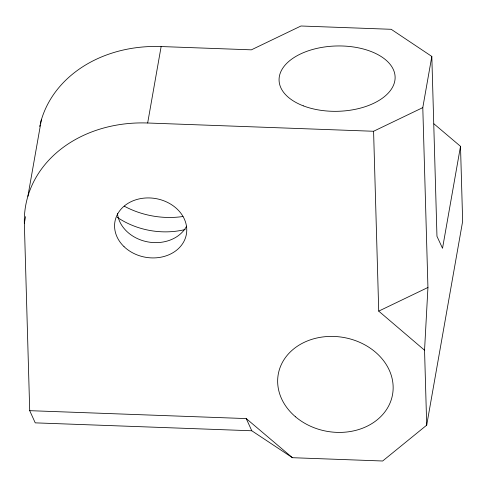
<?xml version="1.0" encoding="UTF-8"?>
<svg xmlns="http://www.w3.org/2000/svg" width="487" height="487" viewBox="0 0 487 487"><rect width="100%" height="100%" fill="white"/><g stroke="black" fill="none" stroke-linecap="round" stroke-linejoin="round"><path stroke-width="0.73" d="M25.531 216.63L24.35 223.308L29.713 410.669L35.241 422.856L251.779 430.77L292.431 457.701L382.654 461L426.697 425.175L424.554 350.232L427.939 287.476L422.795 107.615L431.817 56.437L391.201 29.299L300.972 26L251.371 49.838L161.142 46.545A126.973 104.267 10 0 0 40.366 123.485M27.875 196.31L41.358 119.851M24.35 223.308A126.973 104.267 10 0 1 147.664 123.004L161.142 46.545M433.947 123.838L460.507 146.331L442.531 248.285L436.961 236.298L431.817 56.437M426.697 425.175L462.65 221.275L460.507 146.331M147.664 123.004L373.584 131.265L422.795 107.615M424.554 350.232L378.728 311.126L427.939 287.476M29.713 410.669L246.245 418.583L292.431 457.701M246.245 418.583L251.779 430.77M373.584 131.265L378.728 311.126M39.678 126.437A126.973 104.267 10 0 1 40.007 124.958M185.176 229.523A72.557 59.578 10 0 1 117.184 217.281M182.996 216.502A79.813 65.538 10 0 1 124.252 206.171M186.588 226.199A36.282 29.792 10 0 1 147.908 241.923A36.282 29.792 10 0 1 117.434 213.55M303.243 105.825A58.044 32.666 -1.6 0 0 394.841 80.739A58.044 32.666 -1.6 0 0 313.208 49.315A58.044 32.666 -1.6 0 0 303.243 105.825M124.027 246.629A36.282 29.792 10 0 0 185.084 238.892A36.282 29.792 10 0 0 142.886 198.252A36.282 29.792 10 0 0 124.027 246.629M295.542 416.829A58.044 47.665 10 0 0 391.53 398.859A58.044 47.665 10 0 0 319.131 337.534A58.044 47.665 10 0 0 295.542 416.829"/></g></svg>
